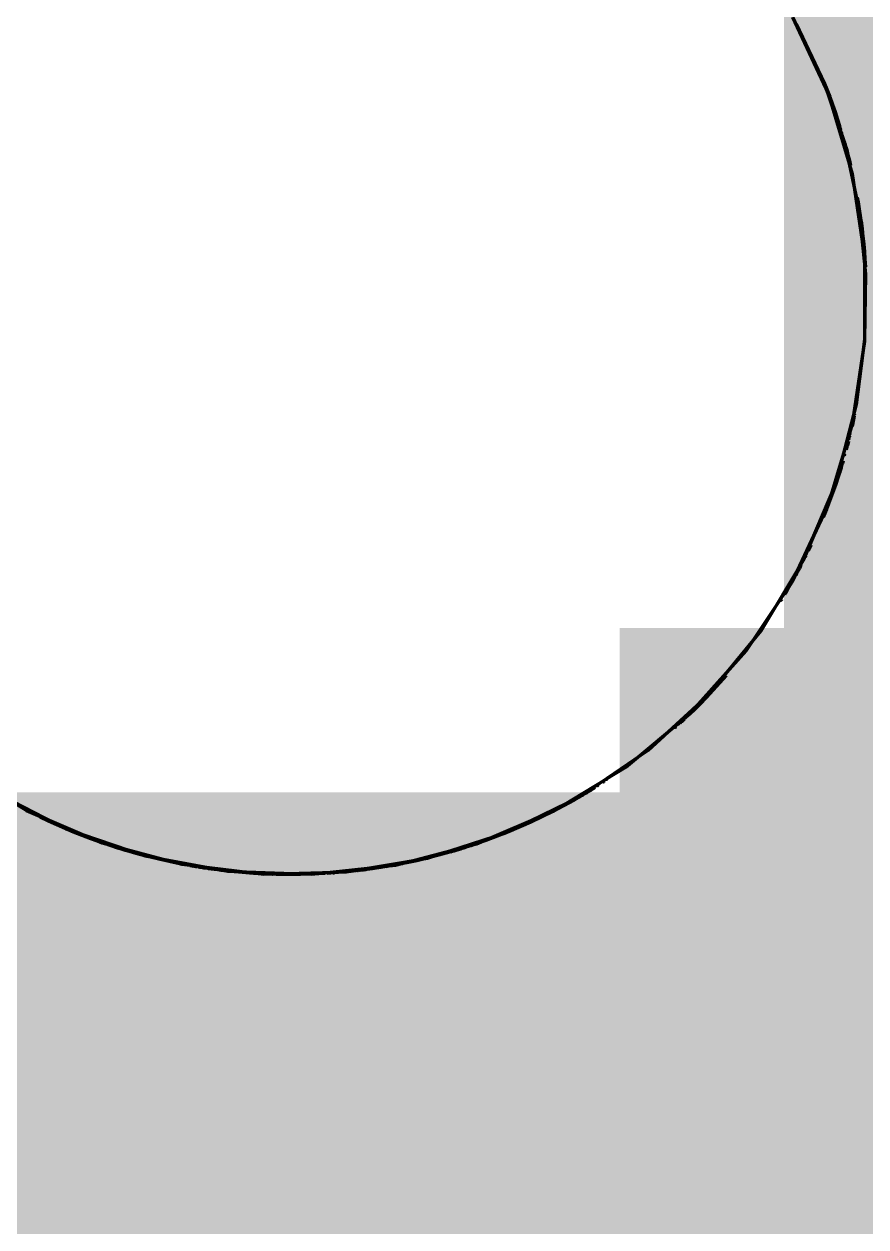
# Model space of a CAD drawing. Header units: millimetres. Extents: x 0 to 420, y 0 to 297.
# Drawn here: x 82.524 to 83.036, y 203.121 to 203.853 of the extents above; entities that cross this region are included whole.
import ezdxf

# ---------------------------------------------------------------- set-up
doc = ezdxf.new("R2010")
doc.units = ezdxf.units.MM
doc.layers.add('01-VISIBLE', color=7, linetype='CONTINUOUS', lineweight=70)
doc.layers.add('13-GRAFICA', color=30, linetype='CONTINUOUS', lineweight=18)

msp = doc.modelspace()

# ---------------------------------------------------------------- hatches: boundary and pattern name
at = {"layer": '13-GRAFICA', "true_color": 0x202020}
h = msp.add_hatch(color=7, dxfattribs=at)
h.dxf.hatch_style = 1
h.paths.add_polyline_path([(84.2865, 208.18571), (84.2865, 197.58571), (84.1865, 197.58571), (84.1865, 195.68571), (84.2865, 195.68571), (84.2865, 187.18571), (82.9865, 187.18571), (82.9865, 203.48571), (82.9865, 203.88571), (82.9865, 208.18571)])
h = msp.add_hatch(color=7, dxfattribs=at)
h.dxf.hatch_style = 1
h.paths.add_polyline_path([(82.3865, 187.18571), (82.3865, 203.48571), (82.4865, 203.48571), (82.4865, 203.38571), (82.8865, 203.38571), (82.8865, 203.48571), (82.9865, 203.48571), (82.9865, 187.18571)])

# ---------------------------------------------------------------- linework, layer by layer
at = {"layer": '01-VISIBLE'}
for points in [[(82.50417, 203.38695), (82.54961, 203.36358), (82.59797, 203.34709), (82.64822, 203.33781), (82.69928, 203.33594), (82.75007, 203.34153), (82.79951, 203.35445), (82.84653, 203.37444), (82.89015, 203.40105), (82.92943, 203.43374), (82.96352, 203.47179), (82.99172, 203.51441), (83.01341, 203.56067), (83.02813, 203.60961), (83.03557, 203.66016), (83.03557, 203.71125), (83.02813, 203.76181), (83.01341, 203.81074), (82.99172, 203.857)], [(83.03059, 203.62164), (83.03563, 203.66107), (83.03617, 203.70083), (83.0322, 203.74039), (83.02377, 203.77924), (83.01099, 203.81688), (82.99402, 203.85284)], [(83.01073, 203.81751), (83.01252, 203.81304), (83.01423, 203.80855), (83.01589, 203.80403), (83.01749, 203.79949), (83.01902, 203.79494), (83.02049, 203.79036)], [(83.02057, 203.79008), (83.02057, 203.79008), (83.02058, 203.79008), (83.02058, 203.79008), (83.02058, 203.79008), (83.02058, 203.79008), (83.02058, 203.79008)], [(83.02066, 203.7898), (83.02066, 203.7898), (83.02066, 203.7898), (83.02066, 203.7898), (83.02066, 203.7898), (83.02066, 203.7898), (83.02066, 203.7898)], [(83.02075, 203.78952), (83.02075, 203.78952), (83.02075, 203.78952), (83.02075, 203.78952), (83.02075, 203.78952), (83.02075, 203.78952), (83.02075, 203.78952)], [(83.02083, 203.78924), (83.02083, 203.78924), (83.02083, 203.78924), (83.02084, 203.78924), (83.02084, 203.78924), (83.02084, 203.78924), (83.02084, 203.78924)], [(83.02092, 203.78897), (83.02092, 203.78897), (83.02092, 203.78897), (83.02092, 203.78896), (83.02092, 203.78896), (83.02092, 203.78896), (83.02092, 203.78896)], [(83.02101, 203.78869), (83.02101, 203.78869), (83.02101, 203.78869), (83.02101, 203.78869), (83.02101, 203.78869), (83.02101, 203.78869), (83.02101, 203.78869)], [(83.02109, 203.78841), (83.02109, 203.78841), (83.02109, 203.78841), (83.02109, 203.78841), (83.02109, 203.78841), (83.02109, 203.78841), (83.02109, 203.78841)], [(83.02118, 203.78813), (83.02118, 203.78813), (83.02118, 203.78813), (83.02118, 203.78813), (83.02118, 203.78813), (83.02118, 203.78813), (83.02118, 203.78813)], [(83.02126, 203.78785), (83.02126, 203.78785), (83.02126, 203.78785), (83.02126, 203.78785), (83.02126, 203.78785), (83.02126, 203.78785), (83.02126, 203.78785)], [(83.02135, 203.78757), (83.02135, 203.78757), (83.02135, 203.78757), (83.02135, 203.78757), (83.02135, 203.78757), (83.02135, 203.78757), (83.02135, 203.78757)], [(83.02143, 203.78729), (83.02143, 203.78729), (83.02143, 203.78729), (83.02143, 203.78729), (83.02143, 203.78729), (83.02143, 203.78729), (83.02143, 203.78729)], [(83.02152, 203.78701), (83.02152, 203.78701), (83.02152, 203.78701), (83.02152, 203.78701), (83.02152, 203.78701), (83.02152, 203.78701), (83.02152, 203.78701)], [(83.0216, 203.78674), (83.0216, 203.78674), (83.0216, 203.78674), (83.0216, 203.78673), (83.0216, 203.78673), (83.0216, 203.78673), (83.0216, 203.78673)], [(83.02169, 203.78646), (83.02169, 203.78646), (83.02169, 203.78646), (83.02169, 203.78646), (83.02169, 203.78646), (83.02169, 203.78646), (83.02169, 203.78646)], [(83.02177, 203.78618), (83.02177, 203.78618), (83.02177, 203.78618), (83.02177, 203.78618), (83.02177, 203.78618), (83.02177, 203.78618), (83.02177, 203.78618)], [(83.02185, 203.7859), (83.02185, 203.7859), (83.02185, 203.7859), (83.02185, 203.7859), (83.02185, 203.7859), (83.02185, 203.7859), (83.02185, 203.7859)], [(83.02194, 203.78562), (83.02194, 203.78562), (83.02194, 203.78562), (83.02194, 203.78562), (83.02194, 203.78562), (83.02194, 203.78562), (83.02194, 203.78562)], [(83.02202, 203.78534), (83.02202, 203.78534), (83.02202, 203.78534), (83.02202, 203.78534), (83.02202, 203.78534), (83.02202, 203.78534), (83.02202, 203.78534)], [(83.0221, 203.78506), (83.0221, 203.78506), (83.0221, 203.78506), (83.0221, 203.78506), (83.0221, 203.78506), (83.0221, 203.78506), (83.0221, 203.78506)], [(83.02218, 203.78478), (83.02218, 203.78478), (83.02218, 203.78478), (83.02218, 203.78478), (83.02218, 203.78478), (83.02218, 203.78478), (83.02218, 203.78478)], [(83.02227, 203.7845), (83.02227, 203.7845), (83.02227, 203.7845), (83.02227, 203.7845), (83.02227, 203.7845), (83.02227, 203.7845), (83.02227, 203.7845)], [(83.02235, 203.78422), (83.02235, 203.78422), (83.02235, 203.78422), (83.02235, 203.78422), (83.02235, 203.78422), (83.02235, 203.78422), (83.02235, 203.78422)], [(83.02243, 203.78394), (83.02243, 203.78394), (83.02243, 203.78394), (83.02243, 203.78394), (83.02243, 203.78394), (83.02243, 203.78394), (83.02243, 203.78394)], [(83.02331, 203.78087), (83.02332, 203.78083), (83.02333, 203.7808), (83.02334, 203.78077), (83.02335, 203.78073), (83.02336, 203.7807), (83.02337, 203.78066)], [(83.02347, 203.78031), (83.02352, 203.78013), (83.02357, 203.77996), (83.02362, 203.77978), (83.02367, 203.7796), (83.02372, 203.77943), (83.02377, 203.77925)], [(83.02386, 203.7789), (83.02389, 203.7788), (83.02392, 203.7787), (83.02395, 203.7786), (83.02398, 203.7785), (83.024, 203.7784), (83.02403, 203.7783)], [(83.02405, 203.77823), (83.02456, 203.77636), (83.02505, 203.77448), (83.02554, 203.77261), (83.02602, 203.77072), (83.02648, 203.76884), (83.02694, 203.76696)], [(83.03101, 203.74743), (83.0315, 203.74463), (83.03197, 203.74182), (83.03242, 203.73901), (83.03284, 203.7362), (83.03324, 203.73338), (83.03361, 203.73056)], [(83.0333, 203.73294), (83.03389, 203.72834), (83.03443, 203.72374), (83.0349, 203.71912), (83.03531, 203.71451), (83.03566, 203.70989), (83.03595, 203.70526)], [(82.41078, 203.47012), (82.4444, 203.43294), (82.483, 203.40095), (82.52576, 203.3748), (82.57183, 203.35502), (82.62024, 203.34203), (82.67002, 203.33609), (82.72013, 203.33733), (82.76956, 203.3457), (82.81728, 203.36106), (82.86231, 203.38307), (82.90374, 203.41129), (82.94072, 203.44514), (82.97248, 203.48392), (82.99837, 203.52684), (83.01787, 203.57303), (83.03056, 203.62152)], [(83.02921, 203.61462), (83.02898, 203.61354), (83.02875, 203.61246), (83.02852, 203.61138), (83.02828, 203.6103), (83.02804, 203.60922), (83.0278, 203.60814)], [(83.02912, 203.61422), (83.02911, 203.61419), (83.02911, 203.61415), (83.0291, 203.61412), (83.0291, 203.61409), (83.02909, 203.61406), (83.02908, 203.61403)], [(83.02916, 203.6144), (83.02916, 203.6144), (83.02916, 203.6144), (83.02916, 203.6144), (83.02916, 203.6144), (83.02916, 203.6144), (83.02916, 203.6144)], [(83.02927, 203.61496), (83.02927, 203.61496), (83.02927, 203.61496), (83.02927, 203.61496), (83.02927, 203.61496), (83.02927, 203.61496), (83.02927, 203.61496)], [(83.02932, 203.61517), (83.02932, 203.61517), (83.02932, 203.61517), (83.02932, 203.61517), (83.02932, 203.61517), (83.02932, 203.61517), (83.02932, 203.61517)], [(83.02941, 203.61561), (83.0294, 203.61557), (83.02939, 203.61553), (83.02939, 203.6155), (83.02938, 203.61546), (83.02937, 203.61543), (83.02936, 203.61539)], [(83.02687, 203.60416), (83.02687, 203.60416), (83.02687, 203.60416), (83.02687, 203.60416), (83.02687, 203.60416), (83.02687, 203.60416), (83.02687, 203.60416)], [(83.02699, 203.60466), (83.02699, 203.60466), (83.02699, 203.60466), (83.02699, 203.60466), (83.02699, 203.60466), (83.02699, 203.60466), (83.02699, 203.60466)], [(83.0271, 203.60516), (83.0271, 203.60516), (83.0271, 203.60516), (83.0271, 203.60516), (83.0271, 203.60516), (83.0271, 203.60516), (83.0271, 203.60516)], [(83.02564, 203.5992), (83.02542, 203.59833), (83.02519, 203.59746), (83.02497, 203.59659), (83.02474, 203.59573), (83.0245, 203.59486), (83.02427, 203.59399)], [(83.02577, 203.59969), (83.02577, 203.59969), (83.02577, 203.59969), (83.02577, 203.59969), (83.02577, 203.59969), (83.02577, 203.59969), (83.02577, 203.59969)], [(83.02589, 203.60019), (83.02589, 203.60019), (83.02589, 203.60019), (83.02589, 203.60019), (83.02589, 203.60019), (83.02589, 203.60019), (83.02589, 203.60019)], [(83.02602, 203.60069), (83.02602, 203.60069), (83.02602, 203.60069), (83.02602, 203.60069), (83.02602, 203.60068), (83.02602, 203.60068), (83.02602, 203.60068)], [(83.02614, 203.60118), (83.02614, 203.60118), (83.02614, 203.60118), (83.02614, 203.60118), (83.02614, 203.60118), (83.02614, 203.60118), (83.02614, 203.60118)], [(83.02626, 203.60168), (83.02626, 203.60168), (83.02626, 203.60168), (83.02626, 203.60168), (83.02626, 203.60168), (83.02626, 203.60168), (83.02626, 203.60168)], [(83.02639, 203.60218), (83.02639, 203.60218), (83.02639, 203.60218), (83.02639, 203.60217), (83.02639, 203.60217), (83.02639, 203.60217), (83.02639, 203.60217)], [(83.02651, 203.60267), (83.02651, 203.60267), (83.02651, 203.60267), (83.02651, 203.60267), (83.02651, 203.60267), (83.02651, 203.60267), (83.02651, 203.60267)], [(83.02663, 203.60317), (83.02663, 203.60317), (83.02663, 203.60317), (83.02663, 203.60317), (83.02663, 203.60317), (83.02663, 203.60317), (83.02663, 203.60317)], [(83.02675, 203.60367), (83.02675, 203.60367), (83.02675, 203.60367), (83.02675, 203.60367), (83.02675, 203.60366), (83.02675, 203.60366), (83.02675, 203.60366)], [(83.02295, 203.58927), (83.02295, 203.58927), (83.02295, 203.58927), (83.02295, 203.58927), (83.02295, 203.58927), (83.02295, 203.58927), (83.02295, 203.58927)], [(83.02303, 203.58955), (83.02303, 203.58955), (83.02303, 203.58955), (83.02303, 203.58955), (83.02303, 203.58955), (83.02303, 203.58955), (83.02303, 203.58955)], [(83.02311, 203.58982), (83.02311, 203.58982), (83.02311, 203.58982), (83.02311, 203.58982), (83.02311, 203.58982), (83.02311, 203.58982), (83.02311, 203.58982)], [(83.02319, 203.5901), (83.02319, 203.5901), (83.02319, 203.5901), (83.02319, 203.5901), (83.02319, 203.5901), (83.02319, 203.5901), (83.02319, 203.5901)], [(83.02327, 203.59037), (83.02327, 203.59037), (83.02327, 203.59037), (83.02327, 203.59037), (83.02327, 203.59037), (83.02327, 203.59037), (83.02327, 203.59037)], [(83.02334, 203.59065), (83.02334, 203.59065), (83.02334, 203.59065), (83.02334, 203.59065), (83.02334, 203.59065), (83.02334, 203.59065), (83.02334, 203.59065)], [(83.02342, 203.59093), (83.02342, 203.59093), (83.02342, 203.59093), (83.02342, 203.59093), (83.02342, 203.59093), (83.02342, 203.59092), (83.02342, 203.59092)], [(83.0235, 203.5912), (83.0235, 203.5912), (83.0235, 203.5912), (83.0235, 203.5912), (83.0235, 203.5912), (83.0235, 203.5912), (83.0235, 203.5912)], [(83.02094, 203.58251), (83.01936, 203.57752), (83.01771, 203.57256), (83.01598, 203.56763), (83.01418, 203.56272), (83.0123, 203.55783), (83.01036, 203.55298)], [(83.02114, 203.58315), (83.02093, 203.58248), (83.02073, 203.58182), (83.02052, 203.58116), (83.02031, 203.5805), (83.0201, 203.57983), (83.01989, 203.57917)], [(83.02239, 203.58734), (83.02216, 203.58655), (83.02193, 203.58577), (83.02169, 203.58498), (83.02146, 203.58419), (83.02122, 203.58341), (83.02098, 203.58262)], [(83.02247, 203.58762), (83.02247, 203.58762), (83.02247, 203.58762), (83.02247, 203.58762), (83.02247, 203.58762), (83.02247, 203.58762), (83.02247, 203.58762)], [(83.02255, 203.58789), (83.02255, 203.58789), (83.02255, 203.58789), (83.02255, 203.58789), (83.02255, 203.58789), (83.02255, 203.58789), (83.02255, 203.58789)], [(83.02263, 203.58817), (83.02263, 203.58817), (83.02263, 203.58817), (83.02263, 203.58817), (83.02263, 203.58817), (83.02263, 203.58817), (83.02263, 203.58817)], [(83.02271, 203.58844), (83.02271, 203.58844), (83.02271, 203.58844), (83.02271, 203.58844), (83.02271, 203.58844), (83.02271, 203.58844), (83.02271, 203.58844)], [(83.02279, 203.58872), (83.02279, 203.58872), (83.02279, 203.58872), (83.02279, 203.58872), (83.02279, 203.58872), (83.02279, 203.58872), (83.02279, 203.58872)], [(83.02287, 203.58899), (83.02287, 203.58899), (83.02287, 203.58899), (83.02287, 203.58899), (83.02287, 203.58899), (83.02287, 203.58899), (83.02287, 203.58899)], [(83.01834, 203.57443), (83.01834, 203.57443), (83.01834, 203.57443), (83.01834, 203.57443), (83.01834, 203.57443), (83.01834, 203.57443), (83.01834, 203.57442)], [(83.01858, 203.57514), (83.01854, 203.57504), (83.01851, 203.57494), (83.01847, 203.57483), (83.01844, 203.57473), (83.0184, 203.57462), (83.01837, 203.57452)], [(83.01882, 203.57586), (83.01882, 203.57586), (83.01882, 203.57586), (83.01882, 203.57586), (83.01882, 203.57586), (83.01882, 203.57586), (83.01882, 203.57586)], [(83.01905, 203.57658), (83.01905, 203.57658), (83.01905, 203.57658), (83.01905, 203.57658), (83.01905, 203.57658), (83.01905, 203.57657), (83.01905, 203.57657)], [(83.01914, 203.57683), (83.01913, 203.57681), (83.01912, 203.57678), (83.01911, 203.57675), (83.0191, 203.57673), (83.01909, 203.5767), (83.01908, 203.57667)], [(83.01922, 203.57709), (83.01922, 203.57709), (83.01922, 203.57709), (83.01922, 203.57709), (83.01922, 203.57709), (83.01922, 203.57709), (83.01922, 203.57709)], [(83.0193, 203.57734), (83.0193, 203.57734), (83.0193, 203.57734), (83.0193, 203.57734), (83.0193, 203.57734), (83.0193, 203.57734), (83.0193, 203.57734)], [(83.01938, 203.5776), (83.01938, 203.57759), (83.01938, 203.57759), (83.01938, 203.57759), (83.01938, 203.57759), (83.01938, 203.57759), (83.01938, 203.57759)], [(83.01952, 203.57802), (83.01952, 203.57802), (83.01952, 203.57802), (83.01952, 203.57802), (83.01952, 203.57802), (83.01952, 203.57802), (83.01952, 203.57802)], [(83.01959, 203.57823), (83.01959, 203.57823), (83.01959, 203.57823), (83.01959, 203.57823), (83.01959, 203.57823), (83.01959, 203.57823), (83.01959, 203.57823)], [(83.01966, 203.57845), (83.01966, 203.57845), (83.01966, 203.57845), (83.01966, 203.57845), (83.01966, 203.57845), (83.01966, 203.57844), (83.01966, 203.57844)], [(83.01983, 203.57899), (83.01983, 203.57899), (83.01983, 203.57899), (83.01983, 203.57899), (83.01983, 203.57899), (83.01983, 203.57899), (83.01983, 203.57899)], [(83.01792, 203.57318), (83.01792, 203.57318), (83.01792, 203.57318), (83.01792, 203.57318), (83.01792, 203.57318), (83.01792, 203.57318), (83.01792, 203.57318)], [(83.01804, 203.57355), (83.01804, 203.57355), (83.01804, 203.57355), (83.01804, 203.57355), (83.01804, 203.57354), (83.01804, 203.57354), (83.01804, 203.57354)], [(83.01818, 203.57396), (83.01818, 203.57396), (83.01818, 203.57396), (83.01818, 203.57396), (83.01818, 203.57396), (83.01818, 203.57396), (83.01818, 203.57396)], [(83.00284, 203.53594), (83.00255, 203.53534), (83.00227, 203.53474), (83.00198, 203.53414), (83.00169, 203.53353), (83.0014, 203.53293), (83.00111, 203.53233)], [(82.99687, 203.52393), (82.99632, 203.52288), (82.99577, 203.52184), (82.99522, 203.5208), (82.99466, 203.51976), (82.9941, 203.51873), (82.99354, 203.51769)], [(82.99968, 203.52943), (82.99961, 203.5293), (82.99954, 203.52916), (82.99947, 203.52902), (82.9994, 203.52888), (82.99933, 203.52875), (82.99926, 203.52861)], [(82.99327, 203.5172), (82.99233, 203.51551), (82.99138, 203.51382), (82.99043, 203.51213), (82.98946, 203.51046), (82.98849, 203.50878), (82.98751, 203.50712)], [(82.98487, 203.50275), (82.98483, 203.50268), (82.98478, 203.5026), (82.98474, 203.50253), (82.9847, 203.50246), (82.98465, 203.50239), (82.98461, 203.50231)], [(82.98697, 203.50622), (82.98697, 203.50622), (82.98697, 203.50622), (82.98697, 203.50622), (82.98697, 203.50622), (82.98697, 203.50622), (82.98697, 203.50622)], [(82.98711, 203.50644), (82.98708, 203.5064), (82.98706, 203.50637), (82.98704, 203.50633), (82.98702, 203.5063), (82.987, 203.50626), (82.98698, 203.50622)], [(82.98724, 203.50666), (82.98722, 203.50663), (82.9872, 203.50659), (82.98717, 203.50655), (82.98715, 203.50652), (82.98713, 203.50648), (82.98711, 203.50645)], [(82.98737, 203.50688), (82.98735, 203.50685), (82.98733, 203.50681), (82.98731, 203.50678), (82.98728, 203.50674), (82.98726, 203.5067), (82.98724, 203.50667)], [(82.9875, 203.50711), (82.9875, 203.50711), (82.9875, 203.50711), (82.9875, 203.50711), (82.9875, 203.50711), (82.9875, 203.50711), (82.9875, 203.50711)], [(82.97469, 203.48709), (82.97469, 203.48709), (82.97469, 203.48709), (82.97469, 203.48709), (82.97469, 203.48709), (82.97469, 203.48709), (82.97469, 203.48709)], [(82.97495, 203.48747), (82.97495, 203.48747), (82.97495, 203.48747), (82.97495, 203.48747), (82.97495, 203.48747), (82.97495, 203.48747), (82.97495, 203.48747)], [(82.97524, 203.4879), (82.97524, 203.4879), (82.97524, 203.4879), (82.97524, 203.4879), (82.97524, 203.4879), (82.97524, 203.4879), (82.97524, 203.4879)], [(82.97539, 203.48812), (82.97539, 203.48812), (82.97539, 203.48812), (82.97539, 203.48812), (82.97539, 203.48812), (82.97539, 203.48812), (82.97539, 203.48812)], [(82.97121, 203.48213), (82.97121, 203.48213), (82.97121, 203.48213), (82.97121, 203.48213), (82.97121, 203.48213), (82.97121, 203.48213), (82.9712, 203.48213)], [(82.97132, 203.48228), (82.97132, 203.48228), (82.97131, 203.48228), (82.97131, 203.48228), (82.97131, 203.48228), (82.97131, 203.48228), (82.97131, 203.48228)], [(82.97142, 203.48244), (82.97142, 203.48244), (82.97142, 203.48244), (82.97142, 203.48244), (82.97142, 203.48244), (82.97142, 203.48244), (82.97142, 203.48244)], [(82.97153, 203.48259), (82.97153, 203.48259), (82.97153, 203.48259), (82.97153, 203.48259), (82.97153, 203.48259), (82.97153, 203.48259), (82.97153, 203.48259)], [(82.97164, 203.48274), (82.97164, 203.48274), (82.97164, 203.48274), (82.97164, 203.48274), (82.97164, 203.48274), (82.97164, 203.48274), (82.97164, 203.48274)], [(82.97175, 203.4829), (82.97175, 203.4829), (82.97175, 203.4829), (82.97175, 203.4829), (82.97175, 203.4829), (82.97175, 203.4829), (82.97175, 203.4829)], [(82.97186, 203.48305), (82.97186, 203.48305), (82.97186, 203.48305), (82.97186, 203.48305), (82.97186, 203.48305), (82.97186, 203.48305), (82.97186, 203.48305)], [(82.97251, 203.48397), (82.97251, 203.48397), (82.97251, 203.48397), (82.97251, 203.48397), (82.97251, 203.48397), (82.97251, 203.48397), (82.97251, 203.48397)], [(82.97265, 203.48417), (82.97265, 203.48417), (82.97265, 203.48417), (82.97265, 203.48417), (82.97265, 203.48417), (82.97265, 203.48417), (82.97265, 203.48417)], [(82.97279, 203.48437), (82.97279, 203.48437), (82.97279, 203.48437), (82.97279, 203.48437), (82.97279, 203.48437), (82.97279, 203.48437), (82.97279, 203.48437)], [(82.97293, 203.48457), (82.97293, 203.48457), (82.97293, 203.48457), (82.97293, 203.48457), (82.97293, 203.48457), (82.97293, 203.48457), (82.97293, 203.48457)], [(82.97307, 203.48477), (82.97307, 203.48477), (82.97307, 203.48477), (82.97307, 203.48477), (82.97307, 203.48477), (82.97307, 203.48477), (82.97307, 203.48477)], [(82.97321, 203.48497), (82.97321, 203.48497), (82.97321, 203.48497), (82.97321, 203.48497), (82.97321, 203.48497), (82.97321, 203.48497), (82.97321, 203.48497)], [(82.97335, 203.48517), (82.97335, 203.48517), (82.97335, 203.48517), (82.97335, 203.48517), (82.97335, 203.48517), (82.97335, 203.48517), (82.97335, 203.48517)], [(82.97391, 203.48597), (82.97391, 203.48597), (82.97391, 203.48597), (82.97391, 203.48597), (82.97391, 203.48597), (82.97391, 203.48597), (82.97391, 203.48597)], [(82.97417, 203.48634), (82.97417, 203.48634), (82.97417, 203.48634), (82.97417, 203.48634), (82.97417, 203.48634), (82.97417, 203.48634), (82.97417, 203.48634)], [(82.95119, 203.45671), (82.94724, 203.45223), (82.94322, 203.44781), (82.93912, 203.44346), (82.93495, 203.43919), (82.93071, 203.43498), (82.9264, 203.43085)], [(82.9331, 203.43734), (82.93244, 203.43668), (82.93177, 203.43602), (82.93109, 203.43536), (82.93042, 203.4347), (82.92975, 203.43405), (82.92907, 203.4334)], [(82.92577, 203.43027), (82.92533, 203.42986), (82.92489, 203.42945), (82.92445, 203.42904), (82.92401, 203.42863), (82.92357, 203.42822), (82.92312, 203.42781)], [(82.91978, 203.42478), (82.91978, 203.42478), (82.91978, 203.42478), (82.91978, 203.42478), (82.91978, 203.42478), (82.91978, 203.42478), (82.91978, 203.42478)], [(82.92046, 203.42539), (82.92039, 203.42533), (82.92032, 203.42526), (82.92025, 203.4252), (82.92018, 203.42514), (82.92011, 203.42508), (82.92004, 203.42502)], [(82.92066, 203.42557), (82.92065, 203.42556), (82.92063, 203.42554), (82.92061, 203.42553), (82.92059, 203.42551), (82.92058, 203.4255), (82.92056, 203.42548)], [(82.92128, 203.42613), (82.92128, 203.42613), (82.92128, 203.42613), (82.92128, 203.42613), (82.92128, 203.42613), (82.92128, 203.42613), (82.92128, 203.42613)], [(82.92149, 203.42632), (82.92149, 203.42632), (82.92149, 203.42632), (82.92149, 203.42632), (82.92149, 203.42632), (82.92149, 203.42632), (82.92148, 203.42632)], [(82.92169, 203.4265), (82.92169, 203.4265), (82.92169, 203.4265), (82.92169, 203.4265), (82.92169, 203.4265), (82.92169, 203.4265), (82.92169, 203.4265)], [(82.9219, 203.42669), (82.9219, 203.42669), (82.9219, 203.42669), (82.9219, 203.42669), (82.9219, 203.42669), (82.9219, 203.42669), (82.9219, 203.42669)], [(82.9221, 203.42688), (82.9221, 203.42688), (82.9221, 203.42688), (82.9221, 203.42688), (82.9221, 203.42688), (82.9221, 203.42688), (82.9221, 203.42688)], [(82.92231, 203.42706), (82.92231, 203.42706), (82.92231, 203.42706), (82.92231, 203.42706), (82.92231, 203.42706), (82.92231, 203.42706), (82.9223, 203.42706)], [(82.92251, 203.42725), (82.92251, 203.42725), (82.92251, 203.42725), (82.92251, 203.42725), (82.92251, 203.42725), (82.92251, 203.42725), (82.92251, 203.42725)], [(82.92272, 203.42744), (82.92272, 203.42744), (82.92271, 203.42744), (82.92271, 203.42744), (82.92271, 203.42744), (82.92271, 203.42744), (82.92271, 203.42744)], [(82.92292, 203.42762), (82.92292, 203.42762), (82.92292, 203.42762), (82.92292, 203.42762), (82.92292, 203.42762), (82.92292, 203.42762), (82.92292, 203.42762)], [(82.87635, 203.39167), (82.87635, 203.39167), (82.87635, 203.39167), (82.87635, 203.39167), (82.87635, 203.39167), (82.87635, 203.39167), (82.87635, 203.39167)], [(82.87653, 203.39179), (82.87653, 203.39179), (82.87653, 203.39179), (82.87653, 203.39179), (82.87653, 203.39179), (82.87653, 203.39179), (82.87653, 203.39179)], [(82.87672, 203.39191), (82.87672, 203.39191), (82.87672, 203.39191), (82.87672, 203.39191), (82.87672, 203.39191), (82.87672, 203.39191), (82.87672, 203.39191)], [(82.87691, 203.39203), (82.87691, 203.39203), (82.87691, 203.39203), (82.87691, 203.39203), (82.87691, 203.39203), (82.8769, 203.39203), (82.8769, 203.39203)], [(82.87709, 203.39215), (82.87709, 203.39215), (82.87709, 203.39215), (82.87709, 203.39215), (82.87709, 203.39215), (82.87709, 203.39215), (82.87709, 203.39215)], [(82.87728, 203.39227), (82.87728, 203.39227), (82.87728, 203.39227), (82.87728, 203.39227), (82.87728, 203.39227), (82.87728, 203.39227), (82.87728, 203.39227)], [(82.87746, 203.39239), (82.87746, 203.39239), (82.87746, 203.39239), (82.87746, 203.39239), (82.87746, 203.39239), (82.87746, 203.39239), (82.87746, 203.39239)], [(82.87765, 203.39251), (82.87765, 203.39251), (82.87765, 203.39251), (82.87765, 203.39251), (82.87765, 203.39251), (82.87765, 203.39251), (82.87765, 203.39251)], [(82.87783, 203.39263), (82.87783, 203.39263), (82.87783, 203.39263), (82.87783, 203.39263), (82.87783, 203.39263), (82.87783, 203.39263), (82.87783, 203.39263)], [(82.87802, 203.39275), (82.87802, 203.39275), (82.87802, 203.39275), (82.87802, 203.39275), (82.87802, 203.39275), (82.87802, 203.39275), (82.87802, 203.39275)], [(82.8782, 203.39288), (82.8782, 203.39288), (82.8782, 203.39288), (82.8782, 203.39288), (82.8782, 203.39288), (82.8782, 203.39288), (82.8782, 203.39287)], [(82.87839, 203.393), (82.87839, 203.393), (82.87839, 203.393), (82.87839, 203.393), (82.87839, 203.393), (82.87839, 203.393), (82.87839, 203.393)], [(82.87857, 203.39312), (82.87857, 203.39312), (82.87857, 203.39312), (82.87857, 203.39312), (82.87857, 203.39312), (82.87857, 203.39312), (82.87857, 203.39312)], [(82.87876, 203.39324), (82.87876, 203.39324), (82.87876, 203.39324), (82.87876, 203.39324), (82.87876, 203.39324), (82.87876, 203.39324), (82.87876, 203.39324)], [(82.87894, 203.39336), (82.87894, 203.39336), (82.87894, 203.39336), (82.87894, 203.39336), (82.87894, 203.39336), (82.87894, 203.39336), (82.87894, 203.39336)], [(82.87913, 203.39348), (82.87913, 203.39348), (82.87913, 203.39348), (82.87913, 203.39348), (82.87913, 203.39348), (82.87913, 203.39348), (82.87913, 203.39348)], [(82.87145, 203.38856), (82.85875, 203.38103), (82.84575, 203.37403), (82.83246, 203.36759), (82.81892, 203.36172), (82.80513, 203.35642), (82.79114, 203.35171)], [(82.86438, 203.38428), (82.86438, 203.38428), (82.86438, 203.38428), (82.86438, 203.38428), (82.86438, 203.38428), (82.86438, 203.38428), (82.86438, 203.38428)], [(82.86458, 203.3844), (82.86458, 203.3844), (82.86458, 203.3844), (82.86458, 203.3844), (82.86458, 203.3844), (82.86458, 203.3844), (82.86458, 203.3844)], [(82.86637, 203.38546), (82.86624, 203.38538), (82.86611, 203.38531), (82.86598, 203.38523), (82.86585, 203.38515), (82.86572, 203.38508), (82.8656, 203.385)], [(82.86662, 203.38561), (82.86662, 203.38561), (82.86662, 203.38561), (82.86662, 203.38561), (82.86662, 203.38561), (82.86662, 203.38561), (82.86662, 203.38561)], [(82.86687, 203.38576), (82.86687, 203.38576), (82.86687, 203.38576), (82.86687, 203.38576), (82.86687, 203.38576), (82.86687, 203.38576), (82.86687, 203.38576)], [(82.86712, 203.38591), (82.86712, 203.38591), (82.86712, 203.38591), (82.86712, 203.38591), (82.86712, 203.38591), (82.86712, 203.38591), (82.86712, 203.38591)], [(82.86907, 203.38709), (82.86891, 203.387), (82.86875, 203.3869), (82.86859, 203.3868), (82.86843, 203.38671), (82.86827, 203.38661), (82.86812, 203.38651)], [(82.86938, 203.38729), (82.86938, 203.38728), (82.86938, 203.38728), (82.86938, 203.38728), (82.86938, 203.38728), (82.86938, 203.38728), (82.86938, 203.38728)], [(82.86969, 203.38748), (82.86969, 203.38748), (82.86969, 203.38748), (82.86969, 203.38748), (82.86969, 203.38748), (82.86969, 203.38748), (82.86969, 203.38748)], [(82.87, 203.38767), (82.87, 203.38767), (82.87, 203.38767), (82.87, 203.38767), (82.87, 203.38767), (82.87, 203.38767), (82.87, 203.38767)], [(82.87094, 203.38825), (82.87093, 203.38824), (82.87092, 203.38823), (82.87091, 203.38823), (82.8709, 203.38822), (82.87088, 203.38821), (82.87087, 203.3882)], [(82.87168, 203.38871), (82.87168, 203.38871), (82.87168, 203.38871), (82.87168, 203.38871), (82.87168, 203.38871), (82.87168, 203.38871), (82.87168, 203.38871)], [(82.87242, 203.38917), (82.87242, 203.38917), (82.87242, 203.38917), (82.87242, 203.38917), (82.87242, 203.38917), (82.87242, 203.38917), (82.87242, 203.38917)], [(82.87316, 203.38964), (82.87315, 203.38963), (82.87314, 203.38962), (82.87313, 203.38961), (82.87312, 203.38961), (82.87311, 203.3896), (82.87309, 203.38959)], [(82.87597, 203.39143), (82.87597, 203.39143), (82.87597, 203.39143), (82.87597, 203.39143), (82.87597, 203.39143), (82.87597, 203.39143), (82.87597, 203.39143)], [(82.87616, 203.39155), (82.87616, 203.39155), (82.87616, 203.39155), (82.87616, 203.39155), (82.87616, 203.39155), (82.87616, 203.39155), (82.87616, 203.39155)], [(82.86417, 203.38416), (82.86403, 203.38407), (82.8639, 203.38399), (82.86376, 203.38391), (82.86362, 203.38383), (82.86348, 203.38375), (82.86334, 203.38367)], [(82.56475, 203.35756), (82.55954, 203.35955), (82.55435, 203.36161), (82.5492, 203.36376), (82.54409, 203.36599), (82.53901, 203.3683), (82.53397, 203.37069)], [(82.6188, 203.34231), (82.60621, 203.34504), (82.59372, 203.34823), (82.58135, 203.35187), (82.56913, 203.35597), (82.55707, 203.36052), (82.54518, 203.3655)], [(82.59029, 203.34919), (82.586, 203.35045), (82.58172, 203.35176), (82.57746, 203.35313), (82.57321, 203.35455), (82.56899, 203.35602), (82.56478, 203.35755)], [(82.80189, 203.35527), (82.80189, 203.35527), (82.80189, 203.35527), (82.80189, 203.35527), (82.80189, 203.35527), (82.80189, 203.35527), (82.80189, 203.35527)], [(82.80277, 203.35558), (82.80277, 203.35558), (82.80277, 203.35558), (82.80277, 203.35558), (82.80277, 203.35558), (82.80277, 203.35558), (82.80277, 203.35558)], [(82.80366, 203.3559), (82.80366, 203.3559), (82.80366, 203.3559), (82.80366, 203.3559), (82.80366, 203.3559), (82.80366, 203.3559), (82.80366, 203.3559)], [(82.80455, 203.35621), (82.80455, 203.35621), (82.80454, 203.35621), (82.80454, 203.35621), (82.80454, 203.35621), (82.80454, 203.35621), (82.80454, 203.35621)], [(82.80543, 203.35653), (82.80543, 203.35653), (82.80543, 203.35653), (82.80543, 203.35653), (82.80543, 203.35653), (82.80543, 203.35653), (82.80543, 203.35653)], [(82.80631, 203.35685), (82.80631, 203.35685), (82.80631, 203.35685), (82.80631, 203.35685), (82.80631, 203.35685), (82.80631, 203.35685), (82.80631, 203.35685)], [(82.80719, 203.35717), (82.80719, 203.35717), (82.80719, 203.35717), (82.80719, 203.35717), (82.80719, 203.35717), (82.80719, 203.35717), (82.80719, 203.35717)], [(82.80807, 203.3575), (82.80807, 203.3575), (82.80807, 203.3575), (82.80807, 203.3575), (82.80807, 203.3575), (82.80807, 203.3575), (82.80807, 203.3575)], [(82.78979, 203.35129), (82.77654, 203.34749), (82.76316, 203.3442), (82.74965, 203.34145), (82.73605, 203.33923), (82.72237, 203.33755), (82.70864, 203.33641)], [(82.79001, 203.35136), (82.78894, 203.35103), (82.78787, 203.35071), (82.78679, 203.35038), (82.78572, 203.35006), (82.78465, 203.34975), (82.78357, 203.34944)], [(82.79902, 203.35428), (82.79752, 203.35378), (82.79603, 203.35328), (82.79453, 203.3528), (82.79303, 203.35231), (82.79153, 203.35184), (82.79003, 203.35137)], [(82.79069, 203.35157), (82.79069, 203.35157), (82.79069, 203.35157), (82.79069, 203.35157), (82.79069, 203.35157), (82.79069, 203.35157), (82.79069, 203.35157)], [(82.79092, 203.35164), (82.79092, 203.35164), (82.79092, 203.35164), (82.79092, 203.35164), (82.79092, 203.35164), (82.79092, 203.35164), (82.79092, 203.35164)], [(82.80011, 203.35466), (82.80011, 203.35466), (82.80011, 203.35466), (82.80011, 203.35466), (82.80011, 203.35466), (82.8001, 203.35466), (82.8001, 203.35466)], [(82.801, 203.35496), (82.801, 203.35496), (82.801, 203.35496), (82.801, 203.35496), (82.801, 203.35496), (82.801, 203.35496), (82.801, 203.35496)], [(82.62571, 203.34103), (82.62559, 203.34105), (82.62548, 203.34107), (82.62536, 203.34109), (82.62524, 203.34111), (82.62513, 203.34113), (82.62501, 203.34115)], [(82.63001, 203.34029), (82.62933, 203.34041), (82.62866, 203.34052), (82.62798, 203.34063), (82.6273, 203.34075), (82.62662, 203.34087), (82.62594, 203.34098)], [(82.75437, 203.34235), (82.7527, 203.34202), (82.75102, 203.3417), (82.74935, 203.3414), (82.74768, 203.34109), (82.746, 203.3408), (82.74432, 203.34052)], [(82.63517, 203.33949), (82.63435, 203.33961), (82.63354, 203.33974), (82.63273, 203.33986), (82.63191, 203.33999), (82.6311, 203.34012), (82.63029, 203.34025)], [(82.63585, 203.33939), (82.63579, 203.3394), (82.63573, 203.33941), (82.63567, 203.33942), (82.63561, 203.33942), (82.63556, 203.33943), (82.6355, 203.33944)], [(82.648, 203.33783), (82.64603, 203.33805), (82.64407, 203.33829), (82.64211, 203.33853), (82.64015, 203.33879), (82.63819, 203.33906), (82.63623, 203.33933)], [(82.65216, 203.33739), (82.65216, 203.33739), (82.65216, 203.33739), (82.65216, 203.33739), (82.65215, 203.33739), (82.65215, 203.33739), (82.65215, 203.33739)], [(82.66616, 203.3363), (82.66388, 203.33644), (82.6616, 203.33659), (82.65932, 203.33676), (82.65705, 203.33695), (82.65477, 203.33715), (82.6525, 203.33736)], [(82.70735, 203.33633), (82.69989, 203.33596), (82.69243, 203.33576), (82.68496, 203.33571), (82.6775, 203.33582), (82.67004, 203.33609), (82.66258, 203.33652)], [(82.66689, 203.33626), (82.66686, 203.33626), (82.66683, 203.33626), (82.66679, 203.33626), (82.66676, 203.33626), (82.66673, 203.33626), (82.6667, 203.33627)], [(82.66762, 203.33622), (82.66758, 203.33622), (82.66754, 203.33622), (82.6675, 203.33622), (82.66746, 203.33622), (82.66742, 203.33623), (82.66738, 203.33623)], [(82.66843, 203.33617), (82.66837, 203.33618), (82.66832, 203.33618), (82.66826, 203.33618), (82.6682, 203.33618), (82.66814, 203.33619), (82.66809, 203.33619)], [(82.66983, 203.3361), (82.66978, 203.33611), (82.66974, 203.33611), (82.6697, 203.33611), (82.66965, 203.33611), (82.66961, 203.33611), (82.66957, 203.33612)], [(82.67097, 203.33605), (82.67096, 203.33605), (82.67096, 203.33605), (82.67096, 203.33605), (82.67096, 203.33605), (82.67096, 203.33605), (82.67095, 203.33605)], [(82.67253, 203.33598), (82.67251, 203.33599), (82.67249, 203.33599), (82.67248, 203.33599), (82.67246, 203.33599), (82.67244, 203.33599), (82.67242, 203.33599)], [(82.67331, 203.33595), (82.67326, 203.33596), (82.6732, 203.33596), (82.67314, 203.33596), (82.67308, 203.33596), (82.67302, 203.33597), (82.67296, 203.33597)], [(82.67371, 203.33594), (82.6737, 203.33594), (82.67369, 203.33594), (82.67368, 203.33594), (82.67367, 203.33594), (82.67366, 203.33594), (82.67366, 203.33594)], [(82.6741, 203.33593), (82.67403, 203.33593), (82.67397, 203.33593), (82.67391, 203.33593), (82.67385, 203.33593), (82.67379, 203.33594), (82.67372, 203.33594)], [(82.67449, 203.33591), (82.67446, 203.33591), (82.67444, 203.33591), (82.67442, 203.33591), (82.67439, 203.33592), (82.67437, 203.33592), (82.67435, 203.33592)], [(82.67527, 203.33589), (82.67523, 203.33589), (82.67519, 203.33589), (82.67515, 203.33589), (82.67512, 203.33589), (82.67508, 203.33589), (82.67504, 203.33589)], [(82.70778, 203.33635), (82.70778, 203.33635), (82.70778, 203.33635), (82.70778, 203.33635), (82.70778, 203.33635), (82.70778, 203.33635), (82.70778, 203.33635)], [(82.70821, 203.33638), (82.70821, 203.33638), (82.70821, 203.33638), (82.70821, 203.33638), (82.70821, 203.33638), (82.70821, 203.33638), (82.70821, 203.33638)], [(82.71126, 203.33658), (82.71126, 203.33658), (82.71126, 203.33658), (82.71126, 203.33658), (82.71126, 203.33658), (82.71126, 203.33658), (82.71126, 203.33658)], [(82.71144, 203.3366), (82.71144, 203.3366), (82.71144, 203.3366), (82.71144, 203.3366), (82.71144, 203.3366), (82.71144, 203.3366), (82.71144, 203.3366)], [(82.71162, 203.33661), (82.71162, 203.33661), (82.71162, 203.33661), (82.71162, 203.33661), (82.71162, 203.33661), (82.71162, 203.33661), (82.71162, 203.33661)], [(82.7118, 203.33662), (82.7118, 203.33662), (82.7118, 203.33662), (82.7118, 203.33662), (82.7118, 203.33662), (82.7118, 203.33662), (82.7118, 203.33662)], [(82.71198, 203.33663), (82.71198, 203.33663), (82.71198, 203.33663), (82.71198, 203.33663), (82.71198, 203.33663), (82.71198, 203.33663), (82.71198, 203.33663)], [(82.71216, 203.33665), (82.71216, 203.33665), (82.71216, 203.33665), (82.71216, 203.33665), (82.71216, 203.33665), (82.71216, 203.33665), (82.71216, 203.33665)], [(82.71234, 203.33666), (82.71234, 203.33666), (82.71234, 203.33666), (82.71234, 203.33666), (82.71234, 203.33666), (82.71234, 203.33666), (82.71234, 203.33666)], [(82.71253, 203.33667), (82.71253, 203.33667), (82.71252, 203.33667), (82.71252, 203.33667), (82.71252, 203.33667), (82.71252, 203.33667), (82.71252, 203.33667)], [(82.71271, 203.33669), (82.71271, 203.33669), (82.71271, 203.33669), (82.71271, 203.33669), (82.71271, 203.33669), (82.7127, 203.33669), (82.7127, 203.33669)], [(82.71289, 203.3367), (82.71289, 203.3367), (82.71289, 203.3367), (82.71289, 203.3367), (82.71289, 203.3367), (82.71289, 203.3367), (82.71289, 203.3367)], [(82.71307, 203.33672), (82.71307, 203.33672), (82.71307, 203.33672), (82.71307, 203.33672), (82.71307, 203.33672), (82.71307, 203.33672), (82.71307, 203.33672)], [(82.72101, 203.33741), (82.72101, 203.33741), (82.721, 203.33741), (82.721, 203.33741), (82.721, 203.33741), (82.721, 203.33741), (82.721, 203.33741)], [(82.72139, 203.33745), (82.72139, 203.33745), (82.72139, 203.33745), (82.72139, 203.33745), (82.72139, 203.33745), (82.72139, 203.33745), (82.72139, 203.33745)], [(82.72178, 203.33749), (82.72178, 203.33749), (82.72178, 203.33749), (82.72178, 203.33749), (82.72178, 203.33749), (82.72178, 203.33749), (82.72178, 203.33749)], [(82.72217, 203.33753), (82.72217, 203.33753), (82.72217, 203.33753), (82.72217, 203.33753), (82.72217, 203.33753), (82.72217, 203.33753), (82.72217, 203.33753)], [(82.72256, 203.33757), (82.72256, 203.33757), (82.72256, 203.33757), (82.72256, 203.33757), (82.72256, 203.33757), (82.72256, 203.33757), (82.72255, 203.33757)], [(82.72295, 203.33761), (82.72295, 203.33761), (82.72295, 203.33761), (82.72294, 203.33761), (82.72294, 203.33761), (82.72294, 203.33761), (82.72294, 203.33761)], [(82.72333, 203.33765), (82.72333, 203.33765), (82.72333, 203.33765), (82.72333, 203.33765), (82.72333, 203.33765), (82.72333, 203.33765), (82.72333, 203.33765)], [(82.72372, 203.33769), (82.72372, 203.33769), (82.72372, 203.33769), (82.72372, 203.33769), (82.72372, 203.33769), (82.72372, 203.33769), (82.72372, 203.33769)], [(82.72411, 203.33773), (82.72411, 203.33773), (82.72411, 203.33773), (82.72411, 203.33773), (82.72411, 203.33773), (82.72411, 203.33773), (82.72411, 203.33773)], [(82.7245, 203.33777), (82.7245, 203.33777), (82.7245, 203.33777), (82.7245, 203.33777), (82.72449, 203.33777), (82.72449, 203.33777), (82.72449, 203.33777)], [(82.72488, 203.33782), (82.72488, 203.33782), (82.72488, 203.33782), (82.72488, 203.33782), (82.72488, 203.33782), (82.72488, 203.33782), (82.72488, 203.33782)], [(82.72527, 203.33786), (82.72527, 203.33786), (82.72527, 203.33786), (82.72527, 203.33786), (82.72527, 203.33786), (82.72527, 203.33786), (82.72527, 203.33786)], [(82.72566, 203.3379), (82.72566, 203.3379), (82.72566, 203.3379), (82.72566, 203.3379), (82.72566, 203.3379), (82.72566, 203.3379), (82.72566, 203.3379)], [(82.72605, 203.33795), (82.72605, 203.33795), (82.72604, 203.33795), (82.72604, 203.33795), (82.72604, 203.33795), (82.72604, 203.33795), (82.72604, 203.33795)], [(82.72643, 203.33799), (82.72643, 203.33799), (82.72643, 203.33799), (82.72643, 203.33799), (82.72643, 203.33799), (82.72643, 203.33799), (82.72643, 203.33799)], [(82.72682, 203.33804), (82.72682, 203.33804), (82.72682, 203.33804), (82.72682, 203.33804), (82.72682, 203.33804), (82.72682, 203.33804), (82.72682, 203.33804)], [(82.72721, 203.33808), (82.72721, 203.33808), (82.72721, 203.33808), (82.72721, 203.33808), (82.7272, 203.33808), (82.7272, 203.33808), (82.7272, 203.33808)], [(82.72759, 203.33813), (82.72759, 203.33813), (82.72759, 203.33813), (82.72759, 203.33813), (82.72759, 203.33813), (82.72759, 203.33813), (82.72759, 203.33813)], [(82.72798, 203.33817), (82.72798, 203.33817), (82.72798, 203.33817), (82.72798, 203.33817), (82.72798, 203.33817), (82.72798, 203.33817), (82.72798, 203.33817)], [(82.72837, 203.33822), (82.72837, 203.33822), (82.72837, 203.33822), (82.72837, 203.33822), (82.72837, 203.33822), (82.72836, 203.33822), (82.72836, 203.33822)], [(82.72875, 203.33827), (82.72875, 203.33827), (82.72875, 203.33827), (82.72875, 203.33827), (82.72875, 203.33827), (82.72875, 203.33827), (82.72875, 203.33827)], [(82.72914, 203.33831), (82.72914, 203.33831), (82.72914, 203.33831), (82.72914, 203.33831), (82.72914, 203.33831), (82.72914, 203.33831), (82.72914, 203.33831)], [(82.72953, 203.33836), (82.72953, 203.33836), (82.72952, 203.33836), (82.72952, 203.33836), (82.72952, 203.33836), (82.72952, 203.33836), (82.72952, 203.33836)], [(82.73223, 203.33871), (82.73184, 203.33865), (82.73145, 203.3386), (82.73107, 203.33855), (82.73068, 203.33851), (82.7303, 203.33846), (82.72991, 203.33841)], [(82.74124, 203.34001), (82.73984, 203.33979), (82.73844, 203.33958), (82.73705, 203.33937), (82.73565, 203.33917), (82.73425, 203.33898), (82.73285, 203.33879)], [(82.74192, 203.34012), (82.74192, 203.34012), (82.74192, 203.34012), (82.74192, 203.34012), (82.74192, 203.34012), (82.74192, 203.34012), (82.74192, 203.34012)], [(82.7426, 203.34023), (82.7426, 203.34023), (82.7426, 203.34023), (82.7426, 203.34023), (82.7426, 203.34023), (82.7426, 203.34023), (82.7426, 203.34023)]]:
    msp.add_lwpolyline(points, dxfattribs=at)

doc.saveas('drawing.dxf')
